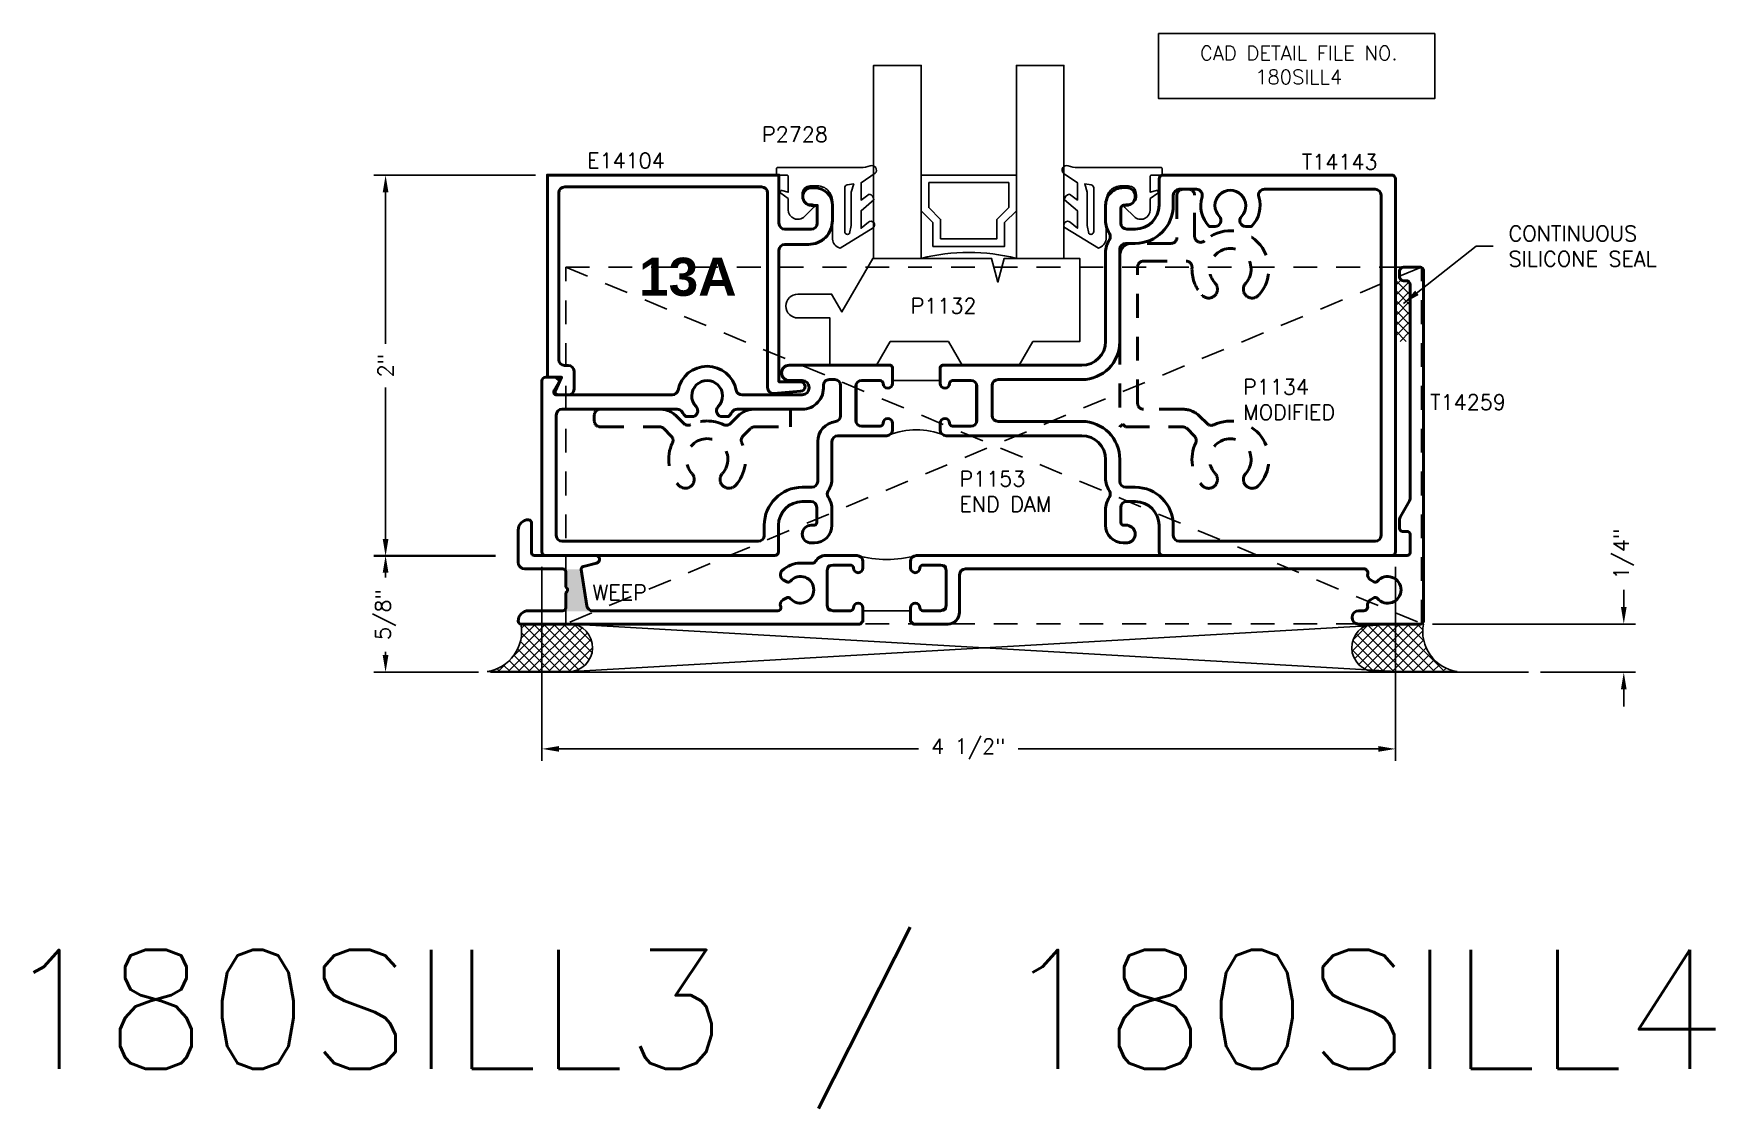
# Model space of a CAD drawing. Extents: x 0 to 152, y -15 to 75.
# Drawn here: x 125.66 to 134.47, y 31.2 to 36.85 of the extents above; entities that cross this region are included whole.
import ezdxf

# ---------------------------------------------------------------- set-up
doc = ezdxf.new("R2010")
doc.units = 0
doc.header["$MEASUREMENT"] = 0
doc.header["$PDMODE"] = 3
doc.linetypes.add('HIDDEN2', pattern=[0.1875, 0.125, -0.0625])
doc.layers.get('DEFPOINTS').update_dxf_attribs({"linetype": 'CONTINUOUS'})
for name, color, linetype in [('R-ANNO-DIMS', 3, 'CONTINUOUS'), ('R-ANNO-TEXT', 6, 'CONTINUOUS'), ('R-Det1', 4, 'CONTINUOUS'), ('R-Det2', 2, 'CONTINUOUS'), ('R-DET3', 5, 'CONTINUOUS'), ('R-OTLN', 1, 'CONTINUOUS'), ('R-PAT1', 5, 'CONTINUOUS'), ('TITLE', 7, 'CONTINUOUS')]:
    doc.layers.add(name, color=color, linetype=linetype)
doc.styles.get("Standard").update_dxf_attribs({"font": 'simplex'})
doc.dimstyles.new('1X', dxfattribs={"dimtxt": 0.08, "dimasz": 0.09, "dimexe": 0.0625, "dimexo": 0.0625, "dimgap": 0.062, "dimtad": 0, "dimdec": 5, "dimzin": 4, "dimdsep": 46, "dimlunit": 5, "dimtxsty": 'Standard', "dimcen": 0, "dimclrd": 256, "dimclre": 256, "dimclrt": 256, "dimadec": 0, "dimazin": 1, "dimtfac": 1, "dimtdec": 5, "dimtofl": 0, "dimtmove": 0, "dimatfit": 3, "dimfxl": 1, "dimfrac": 2, "dimtolj": 1, "dimtzin": 4, "dimarcsym": 0})
doc.dimstyles.new('1X$0', dxfattribs={"dimtxt": 0.08, "dimasz": 0.09, "dimexe": 0.0625, "dimexo": 0.0625, "dimgap": 0.062, "dimtad": 0, "dimdec": 5, "dimzin": 4, "dimdsep": 46, "dimlunit": 5, "dimtxsty": 'Standard', "dimcen": 0, "dimclrd": 256, "dimclre": 256, "dimclrt": 256, "dimadec": 0, "dimazin": 1, "dimtfac": 1, "dimtdec": 5, "dimtofl": 0, "dimtmove": 0, "dimatfit": 3, "dimfxl": 1, "dimfrac": 2, "dimtolj": 1, "dimtzin": 4, "dimarcsym": 0})

# ---------------------------------------------------------------- blocks, each defined once
blk = doc.blocks.new('*D119')
at = {"layer": 'DEFPOINTS', "color": 0}
for p in [(128.3372, 34.1102), (132.8222, 34.1102), (132.8222, 33.0909)]:
    blk.add_point(p, dxfattribs=at)
at = {"layer": 'R-ANNO-DIMS', "lineweight": -2}
for p, q in [((128.3372, 34.0477), (128.3372, 33.0284)), ((132.8222, 34.0477), (132.8222, 33.0284)), ((128.4272, 33.0909), (130.3161, 33.0909)), ((132.7322, 33.0909), (130.8401, 33.0909))]:
    blk.add_line(p, q, dxfattribs=at)
at = {"layer": 'R-ANNO-DIMS'}
for points in [[(128.4272, 33.1059), (128.4272, 33.0759), (128.3372, 33.0909)], [(132.7322, 33.1059), (132.7322, 33.0759), (132.8222, 33.0909)]]:
    blk.add_solid(points, dxfattribs=at)
at = {"layer": 'R-ANNO-DIMS', "insert": (130.5781, 33.0909), "char_height": 0.08, "attachment_point": 5}
blk.add_mtext('\\A1;4 1/2"', dxfattribs=at)
blk = doc.blocks.new('*D120')
at = {"layer": 'DEFPOINTS', "color": 0}
for p in [(127.5151, 34.1072), (128.156, 34.1072), (128.0666, 33.4939)]:
    blk.add_point(p, dxfattribs=at)
at = {"layer": 'R-ANNO-DIMS', "lineweight": -2}
for p, q in [((128.0935, 34.1072), (127.4526, 34.1072)), ((127.5151, 34.0172), (127.5151, 33.9924)), ((127.5151, 33.5839), (127.5151, 33.6018)), ((128.0041, 33.4939), (127.4526, 33.4939))]:
    blk.add_line(p, q, dxfattribs=at)
at = {"layer": 'R-ANNO-DIMS'}
for points in [[(127.5001, 34.0172), (127.5301, 34.0172), (127.5151, 34.1072)], [(127.5001, 33.5839), (127.5301, 33.5839), (127.5151, 33.4939)]]:
    blk.add_solid(points, dxfattribs=at)
at = {"layer": 'R-ANNO-DIMS', "insert": (127.5151, 33.7971), "char_height": 0.08, "attachment_point": 5, "rotation": 90}
blk.add_mtext('\\A1;5/8"', dxfattribs=at)
blk = doc.blocks.new('*D121')
at = {"layer": 'DEFPOINTS', "color": 0}
for p in [(128.3655, 36.1067), (127.5151, 34.1042), (128.156, 34.1042)]:
    blk.add_point(p, dxfattribs=at)
at = {"layer": 'R-ANNO-DIMS', "lineweight": -2}
for p, q in [((128.303, 36.1067), (127.4526, 36.1067)), ((127.5151, 36.0167), (127.5151, 35.2207)), ((127.5151, 34.1942), (127.5151, 34.9901)), ((128.0935, 34.1042), (127.4526, 34.1042))]:
    blk.add_line(p, q, dxfattribs=at)
at = {"layer": 'R-ANNO-DIMS'}
for points in [[(127.5001, 36.0167), (127.5301, 36.0167), (127.5151, 36.1067)], [(127.5001, 34.1942), (127.5301, 34.1942), (127.5151, 34.1042)]]:
    blk.add_solid(points, dxfattribs=at)
at = {"layer": 'R-ANNO-DIMS', "insert": (127.5151, 35.1054), "char_height": 0.08, "attachment_point": 5, "rotation": 90}
blk.add_mtext('\\A1;2"', dxfattribs=at)
blk = doc.blocks.new('*D131')
at = {"layer": 'DEFPOINTS', "color": 0}
for p in [(132.9543, 33.7472), (134.0226, 33.7472), (133.5226, 33.4939)]:
    blk.add_point(p, dxfattribs=at)
at = {"layer": 'R-ANNO-DIMS', "linetype": 'ByBlock', "lineweight": -2}
for p, q in [((134.0226, 33.8372), (134.0226, 33.9272)), ((133.0168, 33.7472), (134.0851, 33.7472)), ((133.5851, 33.4939), (134.0851, 33.4939)), ((134.0226, 33.4039), (134.0226, 33.3139))]:
    blk.add_line(p, q, dxfattribs=at)
at = {"layer": 'R-ANNO-DIMS'}
for points in [[(134.0076, 33.8372), (134.0376, 33.8372), (134.0226, 33.7472)], [(134.0076, 33.4039), (134.0376, 33.4039), (134.0226, 33.4939)]]:
    blk.add_solid(points, dxfattribs=at)
at = {"layer": 'R-ANNO-DIMS', "insert": (134.0226, 34.1149), "char_height": 0.08, "attachment_point": 5, "rotation": 90}
blk.add_mtext('\\A1;1/4"', dxfattribs=at)
blk = doc.blocks.new('P2728 gasket')
at = {"layer": 'R-Det2'}
blk.add_lwpolyline([(86.4612, 33.3622), (86.567, 33.5367, 0.301952), (86.5197, 33.5767), (86.3197, 33.5767, -0.414214), (86.2397, 33.6567), (86.2397, 33.695, -0.388879), (86.2762, 33.7349), (86.2922, 33.7363, -0.440011), (86.3357, 33.6964), (86.3357, 33.6824, 0.668179), (86.3527, 33.6753), (86.401, 33.7236, 0.668179), (86.3656, 33.809), (86.3068, 33.809), (86.2787, 33.8486, 0.836323), (86.2644, 33.8419), (86.2732, 33.809), (86.1894, 33.809, -0.414214), (86.1834, 33.815), (86.1834, 33.865, 0.414214), (86.1774, 33.871), (86.1494, 33.871, 0.414214), (86.1434, 33.865), (86.1434, 33.4269, -0.083245), (86.1352, 33.378), (86.1352, 33.378)], format="xyb", dxfattribs=at)
at = {"layer": 'R-Det2', "lineweight": 25}
blk.add_lwpolyline([(86.2346, 33.4988, -0.372312), (86.2494, 33.5117), (86.4797, 33.5117, -0.668179), (86.4903, 33.4861), (86.4475, 33.4776), (86.2737, 33.4783), (86.2296, 33.4649)], format="xyb", close=True, dxfattribs=at)
at = {"layer": 'R-Det2'}
for points in [[(86.1738, 33.3521), (86.2232, 33.4258), (86.3143, 33.4258), (86.2833, 33.384)], [(86.3127, 33.3587), (86.3705, 33.4258), (86.4623, 33.4258), (86.4306, 33.3877)]]:
    blk.add_lwpolyline(points, dxfattribs=at)
at = {"layer": 'R-Det2', "ltscale": 0.1}
for centre, radius, start, end in [((86.3127, 33.3883), 0.0297, 188.46032, 270), ((86.446, 33.3751), 0.0199, 139.70219, 319.70219), ((86.1571, 33.3691), 0.0237, 157.76547, 314.50074)]:
    blk.add_arc(centre, radius, start, end, dxfattribs=at)
blk = doc.blocks.new('P1153')
at = {"layer": 'R-DET3', "linetype": 'HIDDEN2'}
for p, q in [((150.9719, 34.4694), (155.4719, 32.5944)), ((155.4696, 34.4694), (150.9719, 32.5944)), ((150.9719, 32.5944), (150.9719, 34.4694)), ((150.9719, 34.4684), (155.4672, 34.4684)), ((155.4696, 32.5945), (155.4696, 34.4695)), ((150.9719, 32.5944), (155.4719, 32.5944))]:
    blk.add_line(p, q, dxfattribs=at)

msp = doc.modelspace()

# ---------------------------------------------------------------- hatches: boundary and pattern name
at = {"layer": 'R-PAT1'}
h = msp.add_hatch(dxfattribs=at)
h.set_pattern_fill('ANSI37', color=256, scale=0.3, style=0)
h.set_pattern_definition([(45, (126.04845, 32.199664), (-0.0265165, 0.0265165), []), (135, (126.04845, 32.199664), (-0.0265165, -0.0265165), [])])
h.paths.add_polyline_path([(132.898807, 35.2326076), (132.8222026, 35.2326076), (132.8222026, 35.5491622), (132.898807, 35.5491622)])
edge = h.paths.add_edge_path()
edge.add_line((132.898807, 35.2326076), (132.8222026, 35.2326076))
h = msp.add_hatch(color=256, dxfattribs=at)
edge = h.paths.add_edge_path()
edge.add_line((128.4617971, 33.9465229), (128.4617971, 34.0191622))
edge.add_arc((128.4467971, 34.0191622), 0.015, 0.00000007, 61.04497582)
edge.add_arc((128.4545431, 34.0331622), 0.001, 90, 241.04497576, ccw=False)
edge.add_line((128.4545431, 34.0341622), (128.5424772, 34.0341622))
edge.add_arc((128.5424772, 34.0331622), 0.001, -0.87114697, 89.99999943, ccw=False)
edge.add_arc((128.5584754, 34.032919), 0.015, 179.1288536, 188.70564744)
edge.add_line((128.5436482, 34.0306486), (128.5727688, 33.8404701))
edge.add_arc((128.6034116, 33.8451622), 0.031, 188.70564744, 249.63586525)
edge.add_arc((128.5922761, 33.8151622), 0.001, -89.99999994, 69.63586531, ccw=False)
edge.add_line((128.5922761, 33.8141622), (128.4545431, 33.8141622))
edge.add_arc((128.4545431, 33.8151622), 0.001, 118.95502424, 270, ccw=False)
edge.add_arc((128.4467971, 33.8291622), 0.015, 298.95502418, 359.99999993)
edge.add_line((128.4617971, 33.8291622), (128.4617971, 33.9018016))
edge.add_arc((128.4767971, 33.9018016), 0.015, 131.8103149, 180, ccw=False)
edge.add_arc((128.4567971, 33.9241622), 0.015, 311.8103149, 408.1896851)
edge.add_arc((128.4767971, 33.9465229), 0.015, 180, 228.1896851, ccw=False)
h = msp.add_hatch(dxfattribs=at)
h.set_pattern_fill('ANSI37', color=256, scale=0.3, style=0)
h.set_pattern_definition([(45, (125.69844, 32.202664), (-0.0265165, 0.0265165), []), (135, (125.69844, 32.202664), (-0.0265165, -0.0265165), [])])
edge = h.paths.add_edge_path()
edge.add_line((128.0487762, 33.4972991), (128.4774196, 33.4972991))
edge.add_arc((128.4774195, 33.6230748), 0.1257757, 270.0000074, 447.46272372)
edge.add_line((128.4829876, 33.7487272), (128.2267971, 33.7471622))
edge.add_arc((128.0162993, 33.7087872), 0.2139673, -81.2696477, 10.33190092, ccw=False)
h = msp.add_hatch(dxfattribs=at)
h.set_pattern_fill('ANSI37', color=256, scale=0.3, style=0)
h.set_pattern_definition([(45, (126.04845, 32.202664), (-0.0265165, 0.0265165), []), (135, (126.04845, 32.202664), (-0.0265165, -0.0265165), [])])
edge = h.paths.add_edge_path()
edge.add_line((133.1473463, 33.4972991), (132.7187029, 33.4972991))
edge.add_arc((132.7187029, 33.6230748), 0.1257757, 92.53727628, 269.9999926, ccw=False)
edge.add_line((132.7131349, 33.7487272), (132.9693253, 33.7471622))
edge.add_arc((133.1798232, 33.7087872), 0.2139673, 169.66809908, 261.2696477)

# ---------------------------------------------------------------- linework, layer by layer
at = {"layer": 'R-ANNO-TEXT'}
msp.add_lwpolyline([(131.5776124, 36.8509352), (133.0290924, 36.8509352), (133.0290924, 36.5088723), (131.5776124, 36.5088723)], close=True, dxfattribs=at)
at = {"layer": 'R-Det1', "color": 5}
msp.add_line((128.0666474, 33.4939116), (133.5226474, 33.4939116), dxfattribs=at)
at = {"layer": 'R-Det1', "lineweight": 50}
for points in [[(129.7386459, 35.7426632, 0.4144), (129.8636459, 35.8676632), (129.8636459, 35.9476632, 0.413978903), (129.7706459, 36.0406632), (129.7541459, 36.0406632, 1), (129.7541459, 35.9476632), (129.7836459, 35.9476632), (129.7836459, 35.8536632, -0.412903226), (129.7526459, 35.8226632), (129.6136459, 35.8226632, -0.412903226), (129.5826459, 35.8536632), (129.5826459, 36.1066632), (128.3655459, 36.1066632), (128.3655459, 35.0446632), (128.4405459, 35.0446632), (128.4079459, 34.9742632, 0.54845844), (128.4225459, 34.9516632), (128.4755459, 34.9516632, 0.413333333), (128.5055459, 34.9816632), (128.5055459, 35.0446632), (128.5055459, 35.0756632, 0.412903226), (128.4745459, 35.1066632), (128.4555459, 35.1066632, -0.413333333), (128.4255459, 35.1366632), (128.4255459, 36.0136632, -0.412903226), (128.4565459, 36.0446632), (129.4916459, 36.0446632, -0.412903226), (129.5226459, 36.0136632), (129.5226459, 34.9904632, 0.437927019), (129.5561459, 34.9595632), (129.6964459, 34.9707632, 0.963981017), (129.6945459, 35.0206632), (129.5826459, 35.0206632), (129.5826459, 35.7116632, -0.412903226), (129.6136459, 35.7426632), (129.7386459, 35.7426632)], [(130.2738299, 33.8171622), (130.2738299, 33.7621622), (130.2888299, 33.7471622), (130.4698299, 33.7471622, 0.414213562), (130.5318299, 33.8091622), (130.5318299, 34.0061622, -0.414213562), (130.5628299, 34.0371622), (132.6571717, 34.0371622, -0.479177678), (132.6767043, 34.0128638, 0.326902553), (132.6914799, 33.9793546), (132.7095011, 33.96895, 0.362476227), (132.7284407, 33.972238, -2.733900699), (132.728252, 33.8819063, 0.363658542), (132.709272, 33.8852422), (132.6912152, 33.8748171, 0.32605407), (132.6764193, 33.8414007, -0.478235213), (132.6568736, 33.8171622), (132.6293253, 33.8171622, 1), (132.6293253, 33.7471622), (132.9543253, 33.7471622, 0.414213562), (132.9693253, 33.7621622), (132.9693253, 35.6071622, 0.414213562), (132.9543253, 35.6221622), (132.8643253, 35.6221622, 0.414213562), (132.8443253, 35.6021622), (132.8443253, 35.5718138, 0.414213562), (132.8643253, 35.5518138), (132.8793253, 35.5518138, -0.414213562), (132.8993253, 35.5318138), (132.8993253, 34.404784, -0.131652498), (132.8966458, 34.394784), (132.8470048, 34.3088032, 0.131652498), (132.8443253, 34.2988032), (132.8443253, 34.2491622, 0.414213562), (132.8593253, 34.2341622), (132.8843253, 34.2341622, -0.414213562), (132.8993253, 34.2191622), (132.8993253, 34.1221622, -0.414213562), (132.8843253, 34.1071622), (130.3048299, 34.1071622, 0.414213562), (130.2738299, 34.0761622), (130.2738299, 34.0421622, 0.414213562), (130.2988299, 34.0171622, 0.414213562), (130.3238299, 34.0421622, -0.414213562), (130.3388299, 34.0571622), (130.4308299, 34.0571622, -0.414213562), (130.4618299, 34.0261622), (130.4618299, 33.8481622, -0.414213562), (130.4308299, 33.8171622), (130.3388299, 33.8171622, -0.414213562), (130.3238299, 33.8321622, 0.414213562), (130.2988299, 33.8571622, 0.414213562), (130.2738299, 33.8321622)], [(130.0238299, 33.8171622), (130.0238299, 33.8321622, 0.414213562), (129.9988299, 33.8571622, 0.414213562), (129.9738299, 33.8321622, -0.414213562), (129.9588299, 33.8171622), (129.8668299, 33.8171622, -0.414213562), (129.8358299, 33.8481622), (129.8358299, 34.0261622, -0.414213562), (129.8668299, 34.0571622), (129.9588299, 34.0571622, -0.414213562), (129.9738299, 34.0421622, 0.414213562), (129.9988299, 34.0171622, 0.414213562), (130.0238299, 34.0421622), (130.0238299, 34.0761622, 0.414213562), (129.9928299, 34.1071622), (129.8278299, 34.1071622, 0.264369316), (129.7745556, 34.0768774, -0.264369316), (129.7573704, 34.0671082), (129.6958299, 34.0671082, 0.191511435), (129.5996978, 34.0288855, 0.502039847), (129.6054842, 33.9795023), (129.6235054, 33.9690977, 0.362476227), (129.642445, 33.9723858, -2.733900699), (129.6422563, 33.882054, 0.363658542), (129.6232763, 33.8853899), (129.6031863, 33.873791), (129.605266, 33.875092, 0.367028404), (129.591594, 33.8373856, -0.522670008), (129.5775329, 33.8171622), (128.6034116, 33.8171622, -0.370379328), (128.5727688, 33.8434701), (128.5436482, 34.0336486, -0.387335755), (128.5548433, 34.0504726), (128.6241021, 34.0677574, 0.88462431), (128.6192593, 34.1071622), (128.2967971, 34.1071622, -0.414213562), (128.2817971, 34.1221622), (128.2817971, 34.2801622, 0.414213562), (128.2667971, 34.2951622, 0.414213562), (128.2117971, 34.2401622), (128.2117971, 34.0721622, 0.414213562), (128.2467971, 34.0371622), (128.4467971, 34.0371622, -0.414213562), (128.4617971, 34.0221622), (128.4617971, 33.9495229, 0.213421765), (128.4667971, 33.9383426, -0.430614686), (128.4674037, 33.9165556), (128.4661905, 33.9153424, 0.198912367), (128.4617971, 33.9047358), (128.4617971, 33.8321622, -0.414213562), (128.4467971, 33.8171622), (128.2667971, 33.8171622, 0.414213562), (128.2117971, 33.7621622), (128.2117971, 33.7621622, 0.414213562), (128.2267971, 33.7471622), (130.0088299, 33.7471622), (130.0238299, 33.7621622)]]:
    msp.add_lwpolyline(points, format="xyb", close=True, dxfattribs=at)
at = {"layer": 'R-Det2', "color": 2}
for p, q in [((130.0801826, 35.6691612), (130.3301826, 35.6691612)), ((131.0801826, 35.6691612), (130.8301826, 35.6691612))]:
    msp.add_line(p, q, dxfattribs=at)
at = {"layer": 'R-Det2', "color": 2, "linetype": 'Continuous'}
for p, q in [((130.0802026, 35.6691622), (130.3302026, 35.6691622)), ((131.0802026, 35.6691622), (130.8302026, 35.6691622)), ((131.1631387, 35.6691632), (131.1631387, 35.2321622)), ((130.0953337, 35.1071622), (129.8506387, 35.1071622)), ((130.5453337, 35.1071622), (130.845028, 35.1071622))]:
    msp.add_line(p, q, dxfattribs=at)
at = {"layer": 'R-Det2'}
msp.add_lwpolyline([(130.3301826, 35.6691612), (130.0801826, 35.6691612), (130.0801826, 36.683245), (130.3301826, 36.683245), (130.3301826, 36.1071612), (130.8301826, 36.1071612), (130.8301826, 36.683245), (131.0801826, 36.683245), (131.0801826, 35.6691612), (130.8301826, 35.6691612), (130.8301826, 36.1071612), (130.8301826, 35.9191612), (130.7681826, 35.8571612), (130.7681826, 35.7321612), (130.3921826, 35.7321612), (130.3921826, 35.8571612), (130.3301826, 35.9191612), (130.3301826, 36.1071612), (130.3301826, 35.6691612, -0.123310184), (130.8301826, 35.6691612, 0.875557935)], format="xyb", dxfattribs=at)
msp.add_lwpolyline([(130.3701826, 36.0671612), (130.3701826, 35.9357298), (130.4321826, 35.8737298), (130.4321826, 35.7721612), (130.7281826, 35.7721612), (130.7281826, 35.8737298), (130.7901826, 35.9357298), (130.7901826, 36.0671612), (130.3701826, 36.0671612)], dxfattribs=at)
at = {"layer": 'R-Det2', "color": 2}
msp.add_lwpolyline([(130.4732317, 35.2321622), (130.5454005, 35.1071622), (130.8450948, 35.1071622), (130.9172636, 35.2321622), (131.1632055, 35.2321622), (131.1632055, 35.6691632), (130.7668942, 35.6691632), (130.7334005, 35.5441632), (130.6999069, 35.6691632), (130.0757682, 35.6691632), (129.9130997, 35.3874132), (129.8589732, 35.4811632), (129.6814788, 35.4811632, 0.414213562), (129.6194788, 35.4191632), (129.6194788, 35.4181632, 0.414213562), (129.6814788, 35.3561632), (129.8507055, 35.3561632), (129.8507055, 35.1071622), (130.0954005, 35.1071622), (130.1675693, 35.2321622)], format="xyb", close=True, dxfattribs=at)
at = {"layer": 'R-DET3'}
for p, q in [((132.826807, 33.4971622), (128.4979584, 33.7471622)), ((128.4979584, 33.4971622), (132.826807, 33.7471622))]:
    msp.add_line(p, q, dxfattribs=at)
at = {"layer": 'R-DET3', "linetype": 'HIDDEN2', "lineweight": 50}
msp.add_lwpolyline([(131.3741782, 34.7831632), (131.3891782, 34.7981632), (131.4041782, 34.7831632), (131.7056, 34.7831632, -0.198912367), (131.7275203, 34.7740835), (131.7669472, 34.7346567, -0.318046065), (131.7729901, 34.6993553, 0.306554229), (131.8065117, 34.4754324, 0.506230383), (131.8810103, 34.4836574, 0.327818123), (131.8749684, 34.5383823, -2.278081172), (132.0354367, 34.5383823, 0.327818123), (132.0293949, 34.4836574, 0.506230383), (132.1038934, 34.4754324, 0.825601817), (131.8680095, 34.7943747, -0.318046065), (131.8327081, 34.8004176), (131.7932813, 34.8398445, 0.198912367), (131.7056, 34.8761632), (131.4982066, 34.8761632, -0.414213562), (131.4672066, 34.9071632), (131.4672066, 35.6238266, -0.414213562), (131.4982066, 35.6548266), (131.7224947, 35.6548266, -0.428959716), (131.7534559, 35.6222747, 0.201044496), (131.8065117, 35.4754324, 0.061644757), (131.8152176, 35.4680377, 0.431131542), (131.8810103, 35.4836574, 0.327818123), (131.8749684, 35.5383823, -2.278081172), (132.0354367, 35.5383823, 0.327818123), (132.0293949, 35.4836574, 0.506230383), (132.1038934, 35.4754324, 0.956981471), (131.819091, 35.7614192, -0.651659058), (131.7672026, 35.7843249), (131.7672026, 36.0011622, 0.414213562), (131.7362026, 36.0321622), (131.7052026, 36.0321622, 0.414213562), (131.6742026, 36.0011622), (131.6742026, 35.7788266, -0.414213562), (131.6432026, 35.7478266), (131.4362066, 35.7478266, 0.414213562), (131.3742066, 35.6858266), (131.3742066, 34.7831916)], format="xyb", dxfattribs=at)
msp.add_lwpolyline([(128.6121966, 34.8456632), (128.6121966, 34.8146632, 0.414213562), (128.6431966, 34.7836632), (128.955584, 34.7836632, -0.198912367), (128.9775043, 34.7745835), (129.0169412, 34.7351467, -0.318046065), (129.0229841, 34.6998453, 0.306554229), (129.0565057, 34.4759224, 0.506230383), (129.1310043, 34.4841474, 0.327818123), (129.1249624, 34.5388723, -2.278081172), (129.2854307, 34.5388723, 0.327818123), (129.2793889, 34.4841474, 0.506230383), (129.3538874, 34.4759224, 0.306554229), (129.387409, 34.6998453, -0.318046065), (129.393452, 34.7351467), (129.4328788, 34.7745735, -0.198912367), (129.4547991, 34.7836532), (129.6435866, 34.7836532), (129.6435866, 34.8766532), (129.4552133, 34.8766532, 0.198912367), (129.366825, 34.8400416), (129.3276911, 34.8009076, -0.318046065), (129.2923896, 34.7948647, 0.226939718), (129.1180035, 34.7948647, -0.318046065), (129.0827021, 34.8009076), (129.0435582, 34.8400516, 0.198912367), (128.9551698, 34.8766632), (128.6431966, 34.8766632, 0.414213562)], format="xyb", close=True, dxfattribs=at)
at = {"layer": 'R-OTLN', "lineweight": 50}
for points in [[(130.4297066, 35.0121622, 0.414213562), (130.4547066, 34.9871622, 0.414213562), (130.4797066, 35.0121622, -0.414213562), (130.4947066, 35.0271622), (130.5917066, 35.0271622, -0.414213562), (130.6227066, 34.9961622), (130.6227066, 34.8181622, -0.414213562), (130.5917066, 34.7871622), (130.4947066, 34.7871622, -0.414213562), (130.4797066, 34.8021622, 0.414213562), (130.4547066, 34.8271622, 0.414213562), (130.4297066, 34.8021622), (130.4297066, 34.7681622, 0.414213562), (130.4607066, 34.7371622), (131.1742016, 34.7371622, -0.414213562), (131.2992016, 34.6121622), (131.2992016, 34.5147684, 0.14332406), (131.3189247, 34.4473756, -0.292659876), (131.3189247, 34.4139488, 0.14332406), (131.2992016, 34.346556), (131.2992016, 34.2661621, 0.414213245), (131.3922026, 34.1731612), (131.4147026, 34.1731622, 0.863711889), (131.4147026, 34.2661622), (131.394201, 34.266163, -0.414202682), (131.3792016, 34.281163), (131.3792016, 34.3601622, -0.414213562), (131.4102016, 34.3911622), (131.4552026, 34.3911622, -0.414213562), (131.5802026, 34.2661622), (131.5802026, 34.1271622, 0.414213562), (131.6002026, 34.1071622), (132.8022026, 34.1071622, 0.414213562), (132.8222026, 34.1271622), (132.8222026, 36.0871622, 0.414213562), (132.8022026, 36.1071622), (131.6002026, 36.1071622, 0.414213562), (131.5802026, 36.0871622), (131.5802026, 35.9481622, -0.414213562), (131.4552026, 35.8231622), (131.4102016, 35.8231622, -0.414213562), (131.3792016, 35.8541622), (131.3792016, 35.9331612, -0.414213562), (131.3942016, 35.9481612), (131.4087026, 35.9481612, 1), (131.4087026, 36.0411612), (131.3922026, 36.0411622, 0.414219861), (131.2992016, 35.9481612), (131.2992016, 35.8677684, 0.14332406), (131.3189247, 35.8003756, -0.292659876), (131.3189247, 35.7669488, 0.14332406), (131.2992016, 35.699556), (131.2992016, 35.2321622, -0.414213562), (131.1742016, 35.1071622), (130.4397066, 35.1071622), (130.4297066, 35.0971622)], [(131.6552026, 34.2661622, 0.414213562), (131.4552026, 34.4661622), (131.4052016, 34.4661622, -0.414213562), (131.3742016, 34.4971622), (131.3742016, 34.6121622, 0.414213562), (131.1742016, 34.8121622), (130.7338066, 34.8121622, -0.414213562), (130.7028066, 34.8431622), (130.7028066, 35.0011622, -0.414213562), (130.7338066, 35.0321622), (131.1742016, 35.0321622, 0.414213562), (131.3742016, 35.2321622), (131.3742016, 35.7171622, -0.414213562), (131.4052016, 35.7481622), (131.4552026, 35.7481622, 0.414213562), (131.6552026, 35.9481622), (131.6552026, 36.0011622, -0.414213562), (131.6862026, 36.0321622), (131.7764737, 36.0321622, -0.504614175), (131.8061026, 35.9920446, 0.27464271), (131.8436006, 35.8371622), (131.8748284, 35.8371622, 0.662771717), (131.8970749, 35.8897515, -2.363944859), (132.0133303, 35.8897515, 0.662771717), (132.0355767, 35.8371622), (132.0668045, 35.8371622, 0.27464271), (132.1043026, 35.9920446, -0.504614175), (132.1339314, 36.0321622), (132.7162026, 36.0321622, -0.414213562), (132.7472026, 36.0011622), (132.7472026, 34.2131622, -0.414213562), (132.7162026, 34.1821622), (131.6862026, 34.1821622, -0.414213562), (131.6552026, 34.2131622)], [(130.1797066, 35.0121622), (130.1797066, 35.0971622), (130.1697066, 35.1071622), (129.6365866, 35.1071622, 0.414213562), (129.5965866, 35.0671622, 0.414213562), (129.6365866, 35.0271622), (129.7045866, 35.0271622, -0.414213562), (129.7415866, 34.9901622), (129.7415866, 34.9886632, -0.414213562), (129.7045866, 34.9516632), (129.3885898, 34.9516632, -0.357791189), (129.3581857, 34.9766139, 0.820635671), (129.0522074, 34.9766139, -0.357791189), (129.0218034, 34.9516632), (128.4140376, 34.9516632, -0.577364024), (128.4010466, 34.9741632), (128.4302026, 35.0246622), (128.4102026, 35.0446632), (128.3572026, 35.0446632, 0.414213562), (128.3372026, 35.0246632), (128.3372026, 34.1271622, 0.414213562), (128.3572026, 34.1071622), (129.5602026, 34.1071622, 0.414213562), (129.5802026, 34.1271622), (129.5802026, 34.2661622, -0.414213562), (129.7052026, 34.3911622), (129.7502036, 34.3911622, -0.414213562), (129.7812036, 34.3601622), (129.7812036, 34.2811622, -0.414213562), (129.7662036, 34.2661622), (129.7517026, 34.2661622, 1), (129.7517026, 34.1731622), (129.7682036, 34.1731622, 0.414213562), (129.8612036, 34.2661622), (129.8612036, 34.346556, 0.14332406), (129.8414804, 34.4139488, -0.292659876), (129.8414804, 34.4473756, 0.14332406), (129.8612036, 34.5147684), (129.8612036, 34.7061622, -0.414213562), (129.8922036, 34.7371622), (130.1487066, 34.7371622, 0.414213562), (130.1797066, 34.7681622), (130.1797066, 34.8021622, 0.414213562), (130.1547066, 34.8271622, 0.414213562), (130.1297066, 34.8021622, -0.414213562), (130.1147066, 34.7871622), (130.0177066, 34.7871622, -0.414213562), (129.9867066, 34.8181622), (129.9867066, 34.9961622, -0.414213562), (130.0177066, 35.0271622), (130.1147066, 35.0271622, -0.414213562), (130.1297066, 35.0121622, 0.414213562), (130.1547066, 34.9871622, 0.414213562), (130.1797066, 35.0121622)], [(129.2635964, 34.8900626, 0.675777174), (129.2861966, 34.8371622), (129.31677, 34.8371622, 0.051617145), (129.336733, 34.8623266, -0.256219646), (129.3628736, 34.8766632), (129.7105866, 34.8766632), (129.7045866, 34.8766632, 0.440085375), (129.8161579, 34.9984527, -0.440085375), (129.8470393, 35.0321622), (129.8758066, 35.0321622, -0.414213562), (129.9068066, 35.0011622), (129.9068066, 34.8421774, -0.37949499), (129.8795168, 34.8114003, 0.37949499), (129.7862036, 34.7061622), (129.7862036, 34.4971622, -0.414213562), (129.7552036, 34.4661622), (129.7052026, 34.4661622, 0.414213562), (129.5052026, 34.2661622), (129.5052026, 34.2131622, -0.414213562), (129.4742026, 34.1821622), (128.4432026, 34.1821622, -0.414213562), (128.4122026, 34.2131622), (128.4122026, 34.8456632, -0.414213562), (128.4432026, 34.8766632), (129.0475195, 34.8766632, -0.256219646), (129.0736602, 34.8623266, 0.051617145), (129.0936231, 34.8371622), (129.1241966, 34.8371622, 0.675777174), (129.1467967, 34.8900626, -2.347602733)]]:
    msp.add_lwpolyline(points, format="xyb", close=True, dxfattribs=at)
at = {"layer": 'R-PAT1'}
msp.add_lwpolyline([(130.6177066, 35.0121622), (130.6177066, 34.8021622, -0.414213562), (130.6027066, 34.7871622), (130.4947066, 34.7871622, -0.414213562), (130.4797066, 34.8021622, 0.414213562), (130.4547066, 34.8271622, 0.414213562), (130.4297066, 34.8021622), (130.4297066, 34.7681622, 0.302607437), (130.4487659, 34.7395542, 0.200320513), (130.1606473, 34.7395542, 0.302607437), (130.1797066, 34.7681622), (130.1797066, 34.8021622, 0.414213562), (130.1547066, 34.8271622, 0.414213562), (130.1297066, 34.8021622, -0.414213562), (130.1147066, 34.7871622), (130.0067066, 34.7871622, -0.414213562), (129.9917066, 34.8021622), (129.9917066, 35.0121622, -0.414213562), (130.0067066, 35.0271622), (130.1147066, 35.0271622, -0.414213562), (130.1297066, 35.0121622, 0.414213562), (130.1547066, 34.9871622, 0.414213562), (130.1797066, 35.0121622), (130.1797066, 35.0271622), (130.4297066, 35.0271622), (130.4297066, 35.0121622, 0.414213562), (130.4547066, 34.9871622, 0.414213562), (130.4797066, 35.0121622, -0.414213562), (130.4947066, 35.0271622), (130.6027066, 35.0271622, -0.414213562)], format="xyb", close=True, dxfattribs=at)
for points in [[(130.3048299, 34.1071622), (130.3048299, 34.1071622, 0.414213562), (130.2738299, 34.0761622), (130.2738299, 34.0421622, 1), (130.3238299, 34.0421622, -0.414213562), (130.3388299, 34.0571622), (130.4468299, 34.0571622, -0.414213562), (130.4618299, 34.0421622), (130.4618299, 33.8321622, -0.414213562), (130.4468299, 33.8171622), (130.3388299, 33.8171622, -0.414213562), (130.3238299, 33.8321622, 1), (130.2738299, 33.8321622), (130.2738299, 33.8171622), (130.0238299, 33.8171622), (130.0238299, 33.8321622, 1), (129.9738299, 33.8321622, -0.414213562), (129.9588299, 33.8171622), (129.8508299, 33.8171622, -0.414213562), (129.8358299, 33.8321622), (129.8358299, 34.0421622, -0.414213562), (129.8508299, 34.0571622), (129.9588299, 34.0571622, -0.414213562), (129.9738299, 34.0421622, 1), (130.0238299, 34.0421622), (130.0238299, 34.0761622, 0.414213562), (129.9928299, 34.1071622), (129.9928299, 34.1071622), (129.9928299, 34.1071622, 0.129878982), (130.3048294, 34.1071622)], [(128.0487762, 33.4972991), (128.4774196, 33.4972991, 0.978099587), (128.4829876, 33.7487272), (128.2267971, 33.7471622, -0.422424501), (128.0487762, 33.4972991, -1.18450733)], [(133.1473463, 33.4972991), (132.7187029, 33.4972991, -0.978099587), (132.7131349, 33.7487272), (132.9693253, 33.7471622, 0.422424501), (133.1473463, 33.4972991, 1.18450733)]]:
    msp.add_lwpolyline(points, format="xyb", dxfattribs=at)

# ---------------------------------------------------------------- block references
at = {"layer": 'R-Det2', "xscale": -1, "rotation": 90}
msp.add_blockref('P2728 gasket', (163.4403114, 122.2900163), dxfattribs=at)
at = {"layer": 'R-Det2', "rotation": 270}
msp.add_blockref('P2728 gasket', (97.7249803, 122.2900163), dxfattribs=at)
at = {"layer": 'R-OTLN'}
msp.add_blockref('P1153', (-22.5100783, 1.1541495), dxfattribs=at)

# ---------------------------------------------------------------- texts
at = {"layer": 'R-ANNO-TEXT'}
for s, insert, char_height, width, attachment_point in [('CAD DETAIL FILE NO.\\P180SILL4', (132.3142947, 36.7853524), 0.075, 1.875, 2), ('{\\fArial|b1|i0|c0|p34;13A}', (128.8473869, 35.6726367, 6.2106922), 0.2, 7.44, 1)]:
    msp.add_mtext(s, dxfattribs=dict(at, insert=insert, char_height=char_height, width=width, attachment_point=attachment_point))
at = {"layer": 'R-ANNO-TEXT', "char_height": 0.08}
for s, insert, attachment_point in [('P2728', (129.4935899, 36.3209191), 4), ('\\A1;E14104', (128.9825402, 36.1831764), 6), ('\\A1;T14143', (132.7282029, 36.1759575), 6), ('\\A1;CONTINUOUS \\PSILICONE SEAL', (133.4173038, 35.7331657), 4), ('\\A1;P1132', (130.620761, 35.4199403), 6), ('P1134\\PMODIFIED', (132.0219755, 34.9268187), 4), ('T14259', (133.4029458, 34.9133423), 6), ('\\A1;P1153\\PEND DAM', (130.5310064, 34.4440113), 4), ('\\A1;WEEP', (128.8880817, 33.9127675), 6)]:
    msp.add_mtext(s, dxfattribs=dict(at, insert=insert, attachment_point=attachment_point))
at = {"layer": 'TITLE'}
msp.add_text('180SILL3 / 180SILL4', height=0.625, dxfattribs=at).set_placement((125.504185, 31.4093729))

# ---------------------------------------------------------------- dimensions: what is measured, and where the dimension line sits
at = {"layer": 'R-ANNO-DIMS'}
for base, p1, p2, dimstyle, override, picture, middle in [((127.5151234, 34.1041622), (128.3655459, 36.1066632), (128.156007, 34.1041622), '1X', {"dimpost": '"'}, '*D121', (127.5151234, 35.1054127)), ((134.0226484, 33.7471622), (133.5226474, 33.4939116), (132.9543253, 33.7471622), '1X$0', {"dimpost": '<>"', "dimarcsym": 1}, '*D131', (134.0226484, 34.1148765))]:
    dim = msp.add_linear_dim(base=base, p1=p1, p2=p2, angle=90, dimstyle=dimstyle, override=override, dxfattribs=at)
    dim.commit()
    dim.dimension.update_dxf_attribs({"geometry": picture, "text_midpoint": middle})
dim = msp.add_linear_dim(base=(127.5151234, 34.1071622), p1=(128.0666474, 33.4939116), p2=(128.156007, 34.1071622), angle=90, dimstyle='1X', override={"dimpost": '"'}, dxfattribs=at)
dim.commit()
dim.dimension.update_dxf_attribs({"geometry": '*D120', "text_midpoint": (127.5151234, 33.7971132), "dimtype": 160})
dim = msp.add_linear_dim(base=(132.8222026, 33.0908535), p1=(128.3372026, 34.1101622), p2=(132.8222026, 34.1101622), dimstyle='1X', override={"dimpost": '"'}, dxfattribs=at)
dim.commit()
dim.dimension.update_dxf_attribs({"geometry": '*D119', "text_midpoint": (130.5781082, 33.0908535), "dimtype": 160})

# ---------------------------------------------------------------- leaders
at = {"layer": 'R-ANNO-TEXT', "annotation_type": 0, "has_hookline": 1, "hookline_direction": 0}
msp.add_leader([(132.8647132, 35.4322975), (133.2469148, 35.7331657), (133.3369148, 35.7331657)], dimstyle='1X', dxfattribs=at)

doc.saveas('drawing.dxf')
